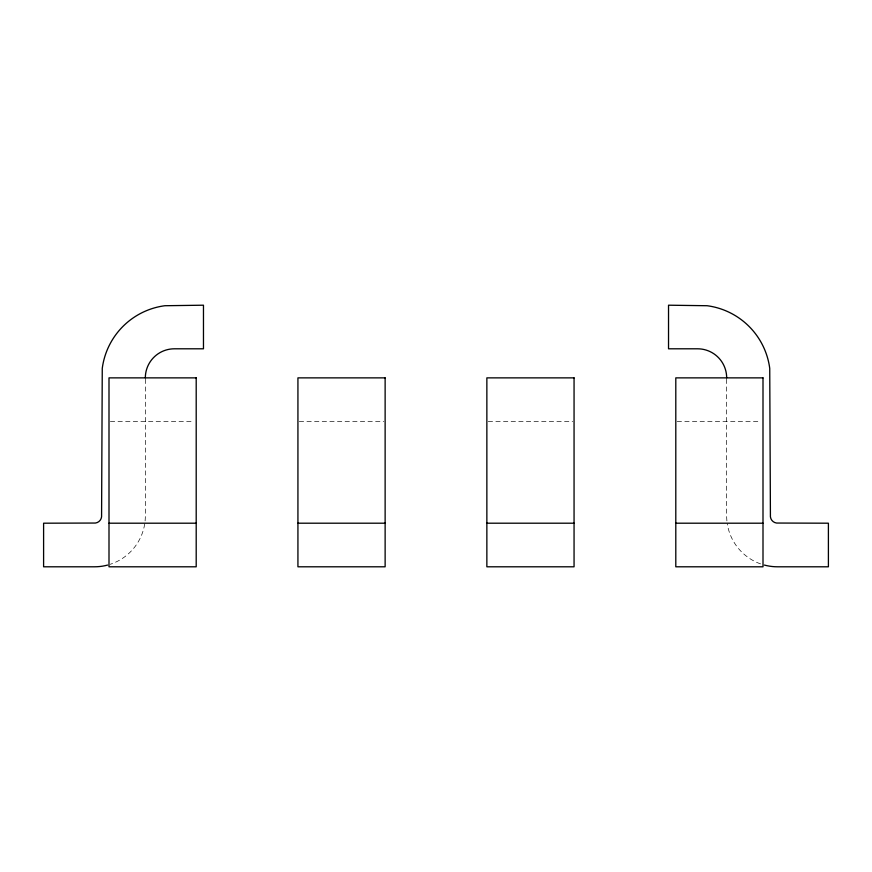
<?xml version="1.0" encoding="UTF-8"?>
<svg xmlns="http://www.w3.org/2000/svg" width="872" height="872" viewBox="0 0 872 872"><rect width="100%" height="100%" fill="white"/><g stroke="black" fill="none" stroke-linecap="round" stroke-linejoin="round"><path stroke-width="0.65" stroke-dasharray="4.36 3.27" d="M110.363 421.47L193.475 421.47M299.292 421.47L383.767 421.47M488.222 421.47L572.697 421.47M677.163 421.47L760.275 421.47M726.67 379.222L726.67 515.93A50.87 50.87 0 0 0 726.943 521.249M145.33 379.222L145.33 515.93A50.87 50.87 0 0 1 145.057 521.249M760.548 563.879A50.87 50.87 0 0 1 727.292 523.887M144.708 523.887A50.87 50.87 0 0 1 110.188 564.304"/><path stroke-width="1.31" d="M109 523.2L196.2 523.2M297.93 523.2L385.13 523.2M486.859 523.2L574.059 523.2M675.8 523.2L763 523.2M726.67 377.87A29.07 29.07 0 0 0 697.6 348.8L668.53 348.8L668.53 305.2L707.094 305.723A72.758 72.758 0 0 1 769.736 368.365L770.423 516.867A7.172 7.172 0 0 0 776.592 523.047L828.4 523.2L828.4 566.8L777.53 566.8A50.87 50.87 0 0 1 764.373 565.067M145.33 377.87A29.07 29.07 0 0 1 174.4 348.8L203.47 348.8L203.47 305.2L164.906 305.723A72.758 72.758 0 0 0 102.264 368.365L101.577 516.867A7.172 7.172 0 0 1 95.408 523.047L43.6 523.2L43.6 566.8L94.47 566.8A50.87 50.87 0 0 0 107.627 565.067M196.2 377.87L109 377.87L109 566.8L196.2 566.8L196.2 377.87M385.13 377.87L297.93 377.87L297.93 566.8L385.13 566.8L385.13 377.87M574.059 377.87L486.859 377.87L486.859 566.8L574.059 566.8L574.059 377.87M763 377.87L675.8 377.87L675.8 566.8L763 566.8L763 377.87"/></g></svg>
